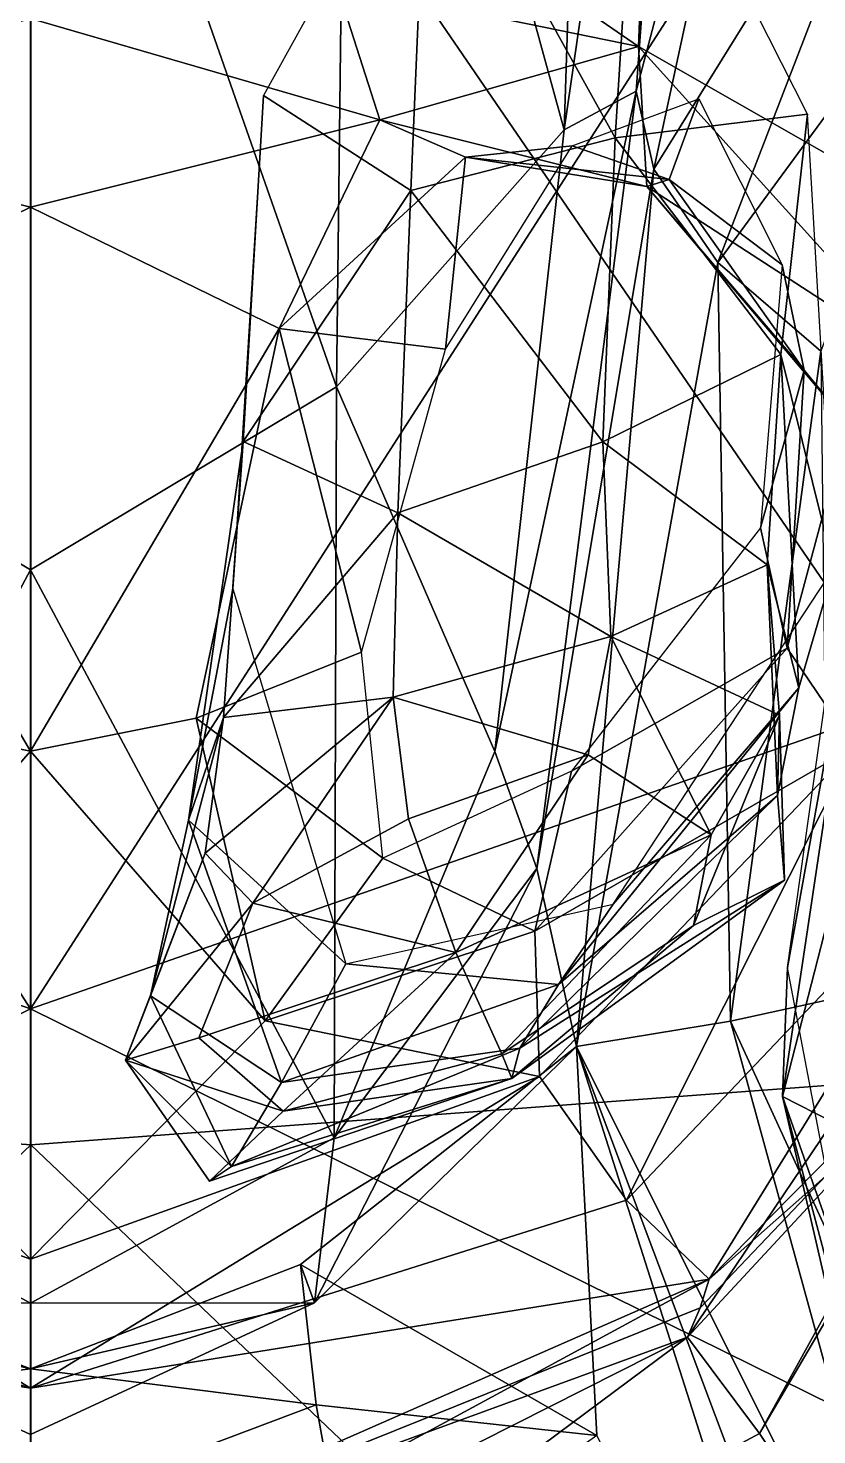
# Model space of a CAD drawing. Extents: x -76 to 76, y -20 to 79.
# Drawn here: x 0.0006 to 0.1754, y -19.0879 to -18.776 of the extents above; entities that cross this region are included whole.
import ezdxf

# ---------------------------------------------------------------- set-up
doc = ezdxf.new("R2010")
doc.units = 0

msp = doc.modelspace()

# ---------------------------------------------------------------- linework, layer by layer
for points in [[(0.18354, -18.56316, 26.56529), (0.17331, -18.40749, 26.5892), (0.23937, -18.89797, 26.52662)], [(0.17331, -18.40749, 26.5892), (0.1979, -18.48975, 26.57912), (0.23937, -18.89797, 26.52662)], [(0.19491, -18.53993, 26.55387), (0.17244, -18.43418, 26.57748), (0.23549, -18.94792, 26.50888)], [(0.17244, -18.43418, 26.57748), (0.18341, -18.5774, 26.55897), (0.23549, -18.94792, 26.50888)], [(0.18341, -18.5774, 26.55897), (0.16657, -18.44052, 26.58131), (0.22639, -18.95634, 26.51658)], [(0.16657, -18.44052, 26.58131), (0.18354, -18.56316, 26.56529), (0.22639, -18.95634, 26.51658)], [(0.00103, -18.45864, 24.96309), (0.00109, -18.99346, 25.1182), (-0.193, -18.6918, 25.06973)], [(0.19515, -18.69179, 25.06973), (0.00109, -18.99346, 25.1182), (0.00103, -18.45864, 24.96309)], [(0.07163, -18.62453, 26.34356), (0.12656, -18.57755, 26.27621), (0.11941, -18.79856, 26.25586)], [(0.11941, -18.79856, 26.25586), (0.12656, -18.57755, 26.27621), (0.15029, -18.5854, 26.17524)], [(0.13537, -18.79, 26.1667), (0.11941, -18.79856, 26.25586), (0.15029, -18.5854, 26.17524)], [(0.13537, -18.79, 26.1667), (0.15029, -18.5854, 26.17524), (0.17762, -18.6296, 26.06968)], [(-0.06667, -18.85555, 26.30141), (-0.06942, -18.62454, 26.34356), (0.00111, -18.66174, 26.36883)], [(0.07163, -18.62453, 26.34356), (0.0689, -18.85554, 26.30141), (0.00111, -18.66174, 26.36883)], [(0.0689, -18.85554, 26.30141), (0.07163, -18.62453, 26.34356), (0.11941, -18.79856, 26.25586)], [(0.13923, -18.80731, 26.08284), (0.13537, -18.79, 26.1667), (0.17762, -18.6296, 26.06968)], [(0.13923, -18.80731, 26.08284), (0.17762, -18.6296, 26.06968), (0.19776, -18.71297, 26.05504)], [(0.00115, -18.64204, 26.75515), (-0.32489, -18.65975, 26.68877), (-0.24739, -19.00504, 26.62704)], [(0.00116, -19.0236, 26.64073), (0.00115, -18.64204, 26.75515), (-0.24739, -19.00504, 26.62704)], [(0.00116, -19.0236, 26.64073), (0.24971, -19.00502, 26.62703), (0.00115, -18.64204, 26.75515)], [(0.24971, -19.00502, 26.62703), (0.3272, -18.65973, 26.68876), (0.00115, -18.64204, 26.75515)], [(0.00111, -18.89614, 26.31328), (-0.06667, -18.85555, 26.30141), (0.00111, -18.66174, 26.36883)], [(0.0689, -18.85554, 26.30141), (0.00111, -18.89614, 26.31328), (0.00111, -18.66174, 26.36883)], [(0.23315, -18.80282, 25.47664), (0.19089, -18.67582, 25.48819), (0.13938, -18.68861, 25.45332)], [(0.13584, -18.7801, 25.47258), (0.13938, -18.68861, 25.45332), (0.06398, -18.73054, 25.4402)], [(0.2208, -18.82859, 25.45779), (0.13938, -18.68861, 25.45332), (0.13584, -18.7801, 25.47258)], [(0.2208, -18.82859, 25.45779), (0.23315, -18.80282, 25.47664), (0.13938, -18.68861, 25.45332)], [(-0.193, -18.6918, 25.06973), (0.00109, -18.99346, 25.1182), (-0.24528, -18.90762, 25.1771)], [(0.24739, -18.90761, 25.17709), (0.00109, -18.99346, 25.1182), (0.19515, -18.69179, 25.06973)], [(0.15346, -18.828, 26.05321), (0.13923, -18.80731, 26.08284), (0.19776, -18.71297, 26.05504)], [(0.15346, -18.828, 26.05321), (0.19776, -18.71297, 26.05504), (0.21419, -18.74514, 26.06495)], [(0.13068, -18.80035, 25.44287), (0.13572, -18.72077, 25.36793), (0.0891, -18.72524, 25.36467)], [(0.17335, -18.79511, 25.3655), (0.13572, -18.72077, 25.36793), (0.13068, -18.80035, 25.44287)], [(0.08537, -18.81201, 25.44075), (0.0891, -18.72524, 25.36467), (0.05277, -18.79095, 25.35772)], [(0.08537, -18.81201, 25.44075), (0.13068, -18.80035, 25.44287), (0.0891, -18.72524, 25.36467)], [(0.06891, -18.76632, 25.47312), (0.13584, -18.7801, 25.47258), (0.06398, -18.73054, 25.4402)], [(0.17626, -18.84765, 26.06283), (0.15346, -18.828, 26.05321), (0.21419, -18.74514, 26.06495)], [(-0.0667, -18.76632, 25.47313), (-0.07631, -18.79632, 25.46615), (0.0011, -18.77391, 25.47029)], [(0.06891, -18.76632, 25.47312), (0.0011, -18.77391, 25.47029), (0.07853, -18.79632, 25.46615)], [(0.06891, -18.76632, 25.47312), (0.07853, -18.79632, 25.46615), (0.13584, -18.7801, 25.47258)], [(-0.07631, -18.79632, 25.46615), (0.00111, -18.81569, 25.45839), (0.0011, -18.77391, 25.47029)], [(0.0011, -18.77391, 25.47029), (0.00111, -18.81569, 25.45839), (0.07853, -18.79632, 25.46615)], [(0.07853, -18.79632, 25.46615), (0.1377, -18.81113, 25.47), (0.13584, -18.7801, 25.47258)], [(0.20102, -18.85225, 25.46246), (0.2208, -18.82859, 25.45779), (0.13584, -18.7801, 25.47258)], [(0.20102, -18.85225, 25.46246), (0.13584, -18.7801, 25.47258), (0.1377, -18.81113, 25.47)], [(0.04825, -18.86766, 25.43436), (0.05277, -18.79095, 25.35772), (0.04597, -18.90035, 25.34903)], [(0.04825, -18.86766, 25.43436), (0.08537, -18.81201, 25.44075), (0.05277, -18.79095, 25.35772)], [(0.13537, -18.79, 26.1667), (0.11331, -18.96236, 26.1572), (0.10404, -18.93641, 26.22121)], [(0.11941, -18.79856, 26.25586), (0.13537, -18.79, 26.1667), (0.10404, -18.93641, 26.22121)], [(0.13537, -18.79, 26.1667), (0.13923, -18.80731, 26.08284), (0.11331, -18.96236, 26.1572)], [(0.12116, -18.80208, 25.35214), (0.14922, -18.79165, 25.35286), (0.14268, -18.80954, 25.42262)], [(0.14268, -18.80954, 25.42262), (0.14922, -18.79165, 25.35286), (0.16771, -18.82849, 25.35165)], [(0.16745, -18.84839, 25.4398), (0.17335, -18.79511, 25.3655), (0.13068, -18.80035, 25.44287)], [(0.17335, -18.79511, 25.3655), (0.16745, -18.84839, 25.4398), (0.17914, -18.89576, 25.35896)], [(-0.05397, -18.84262, 25.41027), (0.00111, -18.81569, 25.45839), (-0.07631, -18.79632, 25.46615)], [(0.07853, -18.79632, 25.46615), (0.00111, -18.81569, 25.45839), (0.05618, -18.84261, 25.41027)], [(0.0975, -18.80462, 25.41915), (0.07853, -18.79632, 25.46615), (0.05618, -18.84261, 25.41027)], [(0.07853, -18.79632, 25.46615), (0.0975, -18.80462, 25.41915), (0.1377, -18.81113, 25.47)], [(0.0689, -18.85554, 26.30141), (0.11941, -18.79856, 26.25586), (0.10404, -18.93641, 26.22121)], [(0.13068, -18.80035, 25.44287), (0.08537, -18.81201, 25.44075), (0.12793, -18.86777, 25.51801)], [(0.16745, -18.84839, 25.4398), (0.13068, -18.80035, 25.44287), (0.12793, -18.86777, 25.51801)], [(0.0975, -18.80462, 25.41915), (0.05618, -18.84261, 25.41027), (0.09307, -18.84718, 25.34967)], [(0.12116, -18.80208, 25.35214), (0.0975, -18.80462, 25.41915), (0.09307, -18.84718, 25.34967)], [(0.0975, -18.80462, 25.41915), (0.12116, -18.80208, 25.35214), (0.14268, -18.80954, 25.42262)], [(0.0975, -18.80462, 25.41915), (0.14268, -18.80954, 25.42262), (0.1377, -18.81113, 25.47)], [(0.13923, -18.80731, 26.08284), (0.12214, -19.00183, 26.0627), (0.11331, -18.96236, 26.1572)], [(0.13923, -18.80731, 26.08284), (0.15346, -18.828, 26.05321), (0.12214, -19.00183, 26.0627)], [(0.16271, -19.08762, 25.47392), (0.18547, -19.1217, 25.56195), (0.32795, -18.80592, 25.4995)], [(0.16271, -19.08762, 25.47392), (0.32795, -18.80592, 25.4995), (0.29952, -18.83962, 25.42632)], [(0.14268, -18.80954, 25.42262), (0.17262, -18.85188, 25.41659), (0.1377, -18.81113, 25.47)], [(0.17262, -18.85188, 25.41659), (0.14268, -18.80954, 25.42262), (0.16771, -18.82849, 25.35165)], [(0.08537, -18.81201, 25.44075), (0.04825, -18.86766, 25.43436), (0.08253, -18.88347, 25.51608)], [(0.08537, -18.81201, 25.44075), (0.08253, -18.88347, 25.51608), (0.12793, -18.86777, 25.51801)], [(0.17262, -18.85188, 25.41659), (0.18217, -18.86356, 25.45982), (0.1377, -18.81113, 25.47)], [(0.18217, -18.86356, 25.45982), (0.20102, -18.85225, 25.46246), (0.1377, -18.81113, 25.47)], [(0.00111, -18.93632, 25.42732), (0.00111, -18.81569, 25.45839), (-0.05397, -18.84262, 25.41027)], [(0.05618, -18.84261, 25.41027), (0.00111, -18.81569, 25.45839), (0.00111, -18.93632, 25.42732)], [(0.15346, -18.828, 26.05321), (0.15628, -18.99616, 26.05001), (0.12214, -19.00183, 26.0627)], [(0.15346, -18.828, 26.05321), (0.17626, -18.84765, 26.06283), (0.15628, -18.99616, 26.05001)], [(0.17262, -18.85188, 25.41659), (0.16771, -18.82849, 25.35165), (0.1629, -18.88679, 25.34893)], [(0.14676, -19.06622, 25.39625), (0.16271, -19.08762, 25.47392), (0.29952, -18.83962, 25.42632)], [(0.14676, -19.06622, 25.39625), (0.29952, -18.83962, 25.42632), (0.27593, -18.92694, 25.42774)], [(0.18896, -18.84202, 26.14212), (0.18771, -18.87978, 26.05168), (0.16893, -18.9843, 26.1425)], [(-0.03558, -18.929, 25.4001), (0.00111, -18.93632, 25.42732), (-0.05397, -18.84262, 25.41027)], [(0.0378, -18.929, 25.4001), (0.05618, -18.84261, 25.41027), (0.00111, -18.93632, 25.42732)], [(0.0378, -18.929, 25.4001), (0.07448, -18.91437, 25.34565), (0.05618, -18.84261, 25.41027)], [(0.07448, -18.91437, 25.34565), (0.09307, -18.84718, 25.34967), (0.05618, -18.84261, 25.41027)], [(0.17626, -18.84765, 26.06283), (0.17788, -18.99149, 26.06011), (0.15628, -18.99616, 26.05001)], [(0.16442, -18.89502, 25.51207), (0.16745, -18.84839, 25.4398), (0.12793, -18.86777, 25.51801)], [(0.16745, -18.84839, 25.4398), (0.16442, -18.89502, 25.51207), (0.17138, -18.92225, 25.43294)], [(0.16745, -18.84839, 25.4398), (0.17138, -18.92225, 25.43294), (0.17914, -18.89576, 25.35896)], [(0.16885, -18.9135, 25.40643), (0.17262, -18.85188, 25.41659), (0.1629, -18.88679, 25.34893)], [(0.17262, -18.85188, 25.41659), (0.16885, -18.9135, 25.40643), (0.18217, -18.86356, 25.45982)], [(-0.06667, -18.85555, 26.30141), (0.00111, -18.89614, 26.31328), (-0.06621, -19.02205, 26.23948)], [(0.0689, -18.85554, 26.30141), (0.06844, -19.02204, 26.23948), (0.00111, -18.89614, 26.31328)], [(0.06844, -19.02204, 26.23948), (0.0689, -18.85554, 26.30141), (0.10404, -18.93641, 26.22121)], [(0.16885, -18.9135, 25.40643), (0.18368, -18.93541, 25.44465), (0.18217, -18.86356, 25.45982)], [(0.03609, -18.95163, 25.42466), (0.04825, -18.86766, 25.43436), (0.04597, -18.90035, 25.34903)], [(0.04825, -18.86766, 25.43436), (0.03609, -18.95163, 25.42466), (0.04388, -18.92884, 25.51004)], [(0.04825, -18.86766, 25.43436), (0.04388, -18.92884, 25.51004), (0.08253, -18.88347, 25.51608)], [(0.12974, -18.91089, 25.59355), (0.12793, -18.86777, 25.51801), (0.08253, -18.88347, 25.51608)], [(0.16442, -18.89502, 25.51207), (0.12793, -18.86777, 25.51801), (0.12974, -18.91089, 25.59355)], [(0.18771, -18.87978, 26.05168), (0.19623, -18.90205, 25.94676), (0.1678, -19.01287, 26.05367)], [(0.18771, -18.87978, 26.05168), (0.1678, -19.01287, 26.05367), (0.16893, -18.9843, 26.1425)], [(0.08148, -18.92435, 25.58994), (0.08253, -18.88347, 25.51608), (0.04388, -18.92884, 25.51004)], [(0.08148, -18.92435, 25.58994), (0.12974, -18.91089, 25.59355), (0.08253, -18.88347, 25.51608)], [(0.16885, -18.9135, 25.40643), (0.1629, -18.88679, 25.34893), (0.12104, -18.94077, 25.34517)], [(0.16712, -18.92836, 25.5803), (0.16442, -18.89502, 25.51207), (0.12974, -18.91089, 25.59355)], [(0.16442, -18.89502, 25.51207), (0.16671, -18.94616, 25.50403), (0.17138, -18.92225, 25.43294)], [(0.16442, -18.89502, 25.51207), (0.16712, -18.92836, 25.5803), (0.16671, -18.94616, 25.50403)], [(0.00111, -18.89614, 26.31328), (0.00111, -19.05873, 26.23995), (-0.06621, -19.02205, 26.23948)], [(0.06844, -19.02204, 26.23948), (0.00111, -19.05873, 26.23995), (0.00111, -18.89614, 26.31328)], [(0.13022, -18.97022, 25.34986), (0.17914, -18.89576, 25.35896), (0.17138, -18.92225, 25.43294)], [(0.03609, -18.95163, 25.42466), (0.04597, -18.90035, 25.34903), (0.07101, -18.98344, 25.34445)], [(0.19623, -18.90205, 25.94676), (0.17882, -19.01853, 25.94569), (0.1678, -19.01287, 26.05367)], [(-0.24528, -18.90762, 25.1771), (0.00109, -18.99346, 25.1182), (-0.24481, -19.11499, 25.3497)], [(0.24739, -18.90761, 25.17709), (0.24701, -19.11498, 25.34969), (0.00109, -18.99346, 25.1182)], [(0.12974, -18.91089, 25.59355), (0.08148, -18.92435, 25.58994), (0.12471, -18.93716, 25.62843)], [(0.11291, -18.97626, 25.39754), (0.16885, -18.9135, 25.40643), (0.12104, -18.94077, 25.34517)], [(0.16885, -18.9135, 25.40643), (0.11291, -18.97626, 25.39754), (0.18368, -18.93541, 25.44465)], [(0.12974, -18.91089, 25.59355), (0.12471, -18.93716, 25.62843), (0.15198, -18.95485, 25.63396)], [(0.16712, -18.92836, 25.5803), (0.12974, -18.91089, 25.59355), (0.15198, -18.95485, 25.63396)], [(0.07448, -18.91437, 25.34565), (0.0378, -18.929, 25.4001), (0.0792, -18.96008, 25.34315)], [(0.11817, -18.98802, 25.42371), (0.13022, -18.97022, 25.34986), (0.17138, -18.92225, 25.43294)], [(0.11817, -18.98802, 25.42371), (0.17138, -18.92225, 25.43294), (0.16671, -18.94616, 25.50403)], [(0.08148, -18.92435, 25.58994), (0.03979, -18.95894, 25.58379), (0.05038, -18.97003, 25.6312)], [(0.03979, -18.95894, 25.58379), (0.08148, -18.92435, 25.58994), (0.04388, -18.92884, 25.51004)], [(0.08488, -18.95129, 25.64464), (0.08148, -18.92435, 25.58994), (0.05038, -18.97003, 25.6312)], [(0.08148, -18.92435, 25.58994), (0.08488, -18.95129, 25.64464), (0.12471, -18.93716, 25.62843)], [(-0.03558, -18.929, 25.4001), (-0.0509, -18.99612, 25.39405), (0.00111, -18.93632, 25.42732)], [(0.0378, -18.929, 25.4001), (0.00111, -18.93632, 25.42732), (0.05312, -18.99611, 25.39405)], [(0.03609, -18.95163, 25.42466), (0.02766, -18.99059, 25.50365), (0.04388, -18.92884, 25.51004)], [(0.03979, -18.95894, 25.58379), (0.04388, -18.92884, 25.51004), (0.02766, -18.99059, 25.50365)], [(0.0378, -18.929, 25.4001), (0.05312, -18.99611, 25.39405), (0.0792, -18.96008, 25.34315)], [(0.14953, -19.05974, 25.40314), (0.14676, -19.06622, 25.39625), (0.27593, -18.92694, 25.42774)], [(0.16712, -18.92836, 25.5803), (0.15198, -18.95485, 25.63396), (0.14809, -18.97497, 25.61741)], [(0.16826, -18.96495, 25.56933), (0.16712, -18.92836, 25.5803), (0.14809, -18.97497, 25.61741)], [(0.14953, -19.05974, 25.40314), (0.27593, -18.92694, 25.42774), (0.15152, -19.05342, 25.43361)], [(0.27593, -18.92694, 25.42774), (0.29356, -18.92764, 25.43796), (0.15152, -19.05342, 25.43361)], [(0.15152, -19.05342, 25.43361), (0.29356, -18.92764, 25.43796), (0.21623, -18.94855, 25.44985)], [(0.16712, -18.92836, 25.5803), (0.16826, -18.96495, 25.56933), (0.16671, -18.94616, 25.50403)], [(0.11291, -18.97626, 25.39754), (0.11393, -19.00844, 25.43349), (0.18368, -18.93541, 25.44465)], [(0.11393, -19.00844, 25.43349), (0.13322, -19.03585, 25.44858), (0.18368, -18.93541, 25.44465)], [(0.13322, -19.03585, 25.44858), (0.21623, -18.94855, 25.44985), (0.18368, -18.93541, 25.44465)], [(-0.0509, -18.99612, 25.39405), (0.00111, -19.04892, 25.42994), (0.00111, -18.93632, 25.42732)], [(0.00111, -18.93632, 25.42732), (0.00111, -19.04892, 25.42994), (0.05312, -18.99611, 25.39405)], [(0.06844, -19.02204, 26.23948), (0.10404, -18.93641, 26.22121), (0.11331, -18.96236, 26.1572)], [(0.08488, -18.95129, 25.64464), (0.0954, -18.98094, 25.6625), (0.12471, -18.93716, 25.62843)], [(0.0954, -18.98094, 25.6625), (0.15198, -18.95485, 25.63396), (0.12471, -18.93716, 25.62843)], [(0.11291, -18.97626, 25.39754), (0.12104, -18.94077, 25.34517), (0.0792, -18.96008, 25.34315)], [(0.10955, -19.00214, 25.49965), (0.11817, -18.98802, 25.42371), (0.16671, -18.94616, 25.50403)], [(0.10955, -19.00214, 25.49965), (0.16671, -18.94616, 25.50403), (0.16826, -18.96495, 25.56933)], [(0.13322, -19.03585, 25.44858), (0.15152, -19.05342, 25.43361), (0.21623, -18.94855, 25.44985)], [(0.03609, -18.95163, 25.42466), (0.05676, -19.00979, 25.41874), (0.02766, -18.99059, 25.50365)], [(0.05676, -19.00979, 25.41874), (0.03609, -18.95163, 25.42466), (0.07101, -18.98344, 25.34445)], [(0.0954, -18.98094, 25.6625), (0.08488, -18.95129, 25.64464), (0.05038, -18.97003, 25.6312)], [(0.0954, -18.98094, 25.6625), (0.10554, -19.00343, 25.64153), (0.15198, -18.95485, 25.63396)], [(0.10554, -19.00343, 25.64153), (0.14809, -18.97497, 25.61741), (0.15198, -18.95485, 25.63396)], [(0.02216, -19.00487, 25.58939), (0.03979, -18.95894, 25.58379), (0.02766, -18.99059, 25.50365)], [(0.03979, -18.95894, 25.58379), (0.02216, -19.00487, 25.58939), (0.05038, -18.97003, 25.6312)], [(0.05312, -18.99611, 25.39405), (0.11291, -18.97626, 25.39754), (0.0792, -18.96008, 25.34315)], [(0.06402, -19.05866, 26.15115), (0.06844, -19.02204, 26.23948), (0.11331, -18.96236, 26.1572)], [(0.06402, -19.05866, 26.15115), (0.11331, -18.96236, 26.1572), (0.12214, -19.00183, 26.0627)], [(0.1078, -19.00888, 25.57975), (0.10955, -19.00214, 25.49965), (0.16826, -18.96495, 25.56933)], [(0.1078, -19.00888, 25.57975), (0.16826, -18.96495, 25.56933), (0.14809, -18.97497, 25.61741)], [(0.02216, -19.00487, 25.58939), (0.03844, -18.99987, 25.65221), (0.05038, -18.97003, 25.6312)], [(0.03844, -18.99987, 25.65221), (0.0954, -18.98094, 25.6625), (0.05038, -18.97003, 25.6312)], [(0.13022, -18.97022, 25.34986), (0.11817, -18.98802, 25.42371), (0.07101, -18.98344, 25.34445)], [(0.10554, -19.00343, 25.64153), (0.1078, -19.00888, 25.57975), (0.14809, -18.97497, 25.61741)], [(0.11291, -18.97626, 25.39754), (0.05312, -18.99611, 25.39405), (0.11393, -19.00844, 25.43349)], [(0.0954, -18.98094, 25.6625), (0.03844, -18.99987, 25.65221), (0.05707, -19.01613, 25.63491)], [(0.10554, -19.00343, 25.64153), (0.0954, -18.98094, 25.6625), (0.05707, -19.01613, 25.63491)], [(0.11817, -18.98802, 25.42371), (0.05676, -19.00979, 25.41874), (0.07101, -18.98344, 25.34445)], [(0.19088, -19.0998, 26.14492), (0.16893, -18.9843, 26.1425), (0.1678, -19.01287, 26.05367)], [(0.11817, -18.98802, 25.42371), (0.10955, -19.00214, 25.49965), (0.05676, -19.00979, 25.41874)], [(0.02216, -19.00487, 25.58939), (0.02766, -18.99059, 25.50365), (0.04563, -19.02844, 25.49937)], [(0.05676, -19.00979, 25.41874), (0.04563, -19.02844, 25.49937), (0.02766, -18.99059, 25.50365)], [(0.15628, -18.99616, 26.05001), (0.17788, -18.99149, 26.06011), (0.2154, -19.12505, 26.05976)], [(0.00109, -18.99346, 25.1182), (0.0011, -19.25788, 25.34093), (-0.24481, -19.11499, 25.3497)], [(0.24701, -19.11498, 25.34969), (0.0011, -19.25788, 25.34093), (0.00109, -18.99346, 25.1182)], [(-0.11171, -19.00845, 25.43349), (0.00111, -19.04892, 25.42994), (-0.0509, -18.99612, 25.39405)], [(0.05312, -18.99611, 25.39405), (0.00111, -19.04892, 25.42994), (0.11393, -19.00844, 25.43349)], [(0.15628, -18.99616, 26.05001), (0.20133, -19.16031, 26.04972), (0.12214, -19.00183, 26.0627)], [(0.20133, -19.16031, 26.04972), (0.15628, -18.99616, 26.05001), (0.2154, -19.12505, 26.05976)], [(0.03844, -18.99987, 25.65221), (0.02216, -19.00487, 25.58939), (0.05707, -19.01613, 25.63491)], [(0.10955, -19.00214, 25.49965), (0.04563, -19.02844, 25.49937), (0.05676, -19.00979, 25.41874)], [(0.10955, -19.00214, 25.49965), (0.1078, -19.00888, 25.57975), (0.04563, -19.02844, 25.49937)], [(0.1078, -19.00888, 25.57975), (0.10554, -19.00343, 25.64153), (0.05707, -19.01613, 25.63491)], [(0.06091, -19.05015, 26.07547), (0.06402, -19.05866, 26.15115), (0.12214, -19.00183, 26.0627)], [(0.06091, -19.05015, 26.07547), (0.12214, -19.00183, 26.0627), (0.12661, -19.08803, 26.05135)], [(0.1865, -19.20368, 26.0505), (0.12661, -19.08803, 26.05135), (0.12214, -19.00183, 26.0627)], [(0.20133, -19.16031, 26.04972), (0.19073, -19.18423, 26.05102), (0.12214, -19.00183, 26.0627)], [(0.19073, -19.18423, 26.05102), (0.1865, -19.20368, 26.0505), (0.12214, -19.00183, 26.0627)], [(0.00116, -19.0236, 26.64073), (-0.24739, -19.00504, 26.62704), (-0.19834, -19.2135, 26.55992)], [(0.24971, -19.00502, 26.62703), (0.00116, -19.0236, 26.64073), (0.20067, -19.21348, 26.55991)], [(0.02216, -19.00487, 25.58939), (0.04076, -19.03168, 25.59272), (0.05707, -19.01613, 25.63491)], [(0.04076, -19.03168, 25.59272), (0.02216, -19.00487, 25.58939), (0.04563, -19.02844, 25.49937)], [(-0.131, -19.03586, 25.44858), (0.00111, -19.07753, 25.45263), (-0.11171, -19.00845, 25.43349)], [(0.00111, -19.07753, 25.45263), (0.00111, -19.04892, 25.42994), (-0.11171, -19.00845, 25.43349)], [(0.13322, -19.03585, 25.44858), (0.11393, -19.00844, 25.43349), (0.00111, -19.07753, 25.45263)], [(0.11393, -19.00844, 25.43349), (0.00111, -19.04892, 25.42994), (0.00111, -19.07753, 25.45263)], [(0.1078, -19.00888, 25.57975), (0.04076, -19.03168, 25.59272), (0.04563, -19.02844, 25.49937)], [(0.04076, -19.03168, 25.59272), (0.1078, -19.00888, 25.57975), (0.05707, -19.01613, 25.63491)], [(0.19399, -19.12638, 26.05883), (0.19088, -19.0998, 26.14492), (0.1678, -19.01287, 26.05367)], [(0.19399, -19.12638, 26.05883), (0.1678, -19.01287, 26.05367), (0.20497, -19.11865, 25.95016)], [(0.1678, -19.01287, 26.05367), (0.17882, -19.01853, 25.94569), (0.20497, -19.11865, 25.95016)], [(-0.06179, -19.05866, 26.15115), (-0.06621, -19.02205, 26.23948), (0.00111, -19.05873, 26.23995)], [(0.06844, -19.02204, 26.23948), (0.06402, -19.05866, 26.15115), (0.00111, -19.05873, 26.23995)], [(0.00117, -19.24253, 26.56891), (0.00116, -19.0236, 26.64073), (-0.19834, -19.2135, 26.55992)], [(0.00116, -19.0236, 26.64073), (0.00117, -19.24253, 26.56891), (0.20067, -19.21348, 26.55991)], [(-0.131, -19.03586, 25.44858), (-0.1493, -19.05343, 25.43362), (0.00111, -19.07753, 25.45263)], [(0.13322, -19.03585, 25.44858), (0.00111, -19.07753, 25.45263), (0.15152, -19.05342, 25.43361)], [(-0.0622, -19.08128, 26.05151), (-0.05869, -19.05016, 26.07547), (0.00111, -19.07328, 26.0747)], [(-0.05869, -19.05016, 26.07547), (-0.06179, -19.05866, 26.15115), (0.00111, -19.07328, 26.0747)], [(0.06402, -19.05866, 26.15115), (0.06091, -19.05015, 26.07547), (0.00111, -19.07328, 26.0747)], [(0.06091, -19.05015, 26.07547), (0.06443, -19.08128, 26.05151), (0.00111, -19.07328, 26.0747)], [(0.06443, -19.08128, 26.05151), (0.06091, -19.05015, 26.07547), (0.12661, -19.08803, 26.05135)], [(-0.14732, -19.05975, 25.40314), (0.0011, -19.1195, 25.39361), (-0.1493, -19.05343, 25.43362)], [(0.0011, -19.1195, 25.39361), (0.00111, -19.13502, 25.46293), (-0.1493, -19.05343, 25.43362)], [(-0.1493, -19.05343, 25.43362), (0.00111, -19.13502, 25.46293), (0.00111, -19.07753, 25.45263)], [(0.14953, -19.05974, 25.40314), (0.15152, -19.05342, 25.43361), (0.0011, -19.1195, 25.39361)], [(0.15152, -19.05342, 25.43361), (0.00111, -19.13502, 25.46293), (0.0011, -19.1195, 25.39361)], [(0.00111, -19.07753, 25.45263), (0.00111, -19.13502, 25.46293), (0.15152, -19.05342, 25.43361)], [(-0.14732, -19.05975, 25.40314), (-0.14455, -19.06623, 25.39625), (0.0011, -19.1195, 25.39361)], [(-0.06179, -19.05866, 26.15115), (0.00111, -19.0878, 26.14898), (0.00111, -19.07328, 26.0747)], [(0.00111, -19.0878, 26.14898), (-0.06179, -19.05866, 26.15115), (0.00111, -19.05873, 26.23995)], [(0.14953, -19.05974, 25.40314), (0.0011, -19.1195, 25.39361), (0.14676, -19.06622, 25.39625)], [(0.06402, -19.05866, 26.15115), (0.00111, -19.0878, 26.14898), (0.00111, -19.05873, 26.23995)], [(0.00111, -19.0878, 26.14898), (0.06402, -19.05866, 26.15115), (0.00111, -19.07328, 26.0747)], [(-0.1605, -19.08763, 25.47392), (0.00111, -19.1747, 25.45685), (-0.14455, -19.06623, 25.39625)], [(-0.14455, -19.06623, 25.39625), (0.0011, -19.13977, 25.37326), (0.0011, -19.1195, 25.39361)], [(0.00111, -19.1747, 25.45685), (0.0011, -19.13977, 25.37326), (-0.14455, -19.06623, 25.39625)], [(0.14676, -19.06622, 25.39625), (0.0011, -19.13977, 25.37326), (0.00111, -19.1747, 25.45685)], [(0.0011, -19.1195, 25.39361), (0.0011, -19.13977, 25.37326), (0.14676, -19.06622, 25.39625)], [(0.16271, -19.08762, 25.47392), (0.14676, -19.06622, 25.39625), (0.00111, -19.1747, 25.45685)], [(0.00111, -19.10513, 26.05142), (-0.0622, -19.08128, 26.05151), (0.00111, -19.07328, 26.0747)], [(0.06443, -19.08128, 26.05151), (0.00111, -19.10513, 26.05142), (0.00111, -19.07328, 26.0747)], [(-0.0622, -19.08128, 26.05151), (0.00111, -19.10513, 26.05142), (-0.07029, -19.12648, 26.06414)], [(0.06443, -19.08128, 26.05151), (0.07252, -19.12648, 26.06414), (0.00111, -19.10513, 26.05142)], [(0.06443, -19.08128, 26.05151), (0.12661, -19.08803, 26.05135), (0.07252, -19.12648, 26.06414)], [(-0.1605, -19.08763, 25.47392), (-0.18326, -19.12171, 25.56196), (0.00111, -19.1747, 25.45685)], [(0.16271, -19.08762, 25.47392), (0.00111, -19.1747, 25.45685), (0.18547, -19.1217, 25.56195)]]:
    msp.add_3dface(points)

doc.saveas('drawing.dxf')
